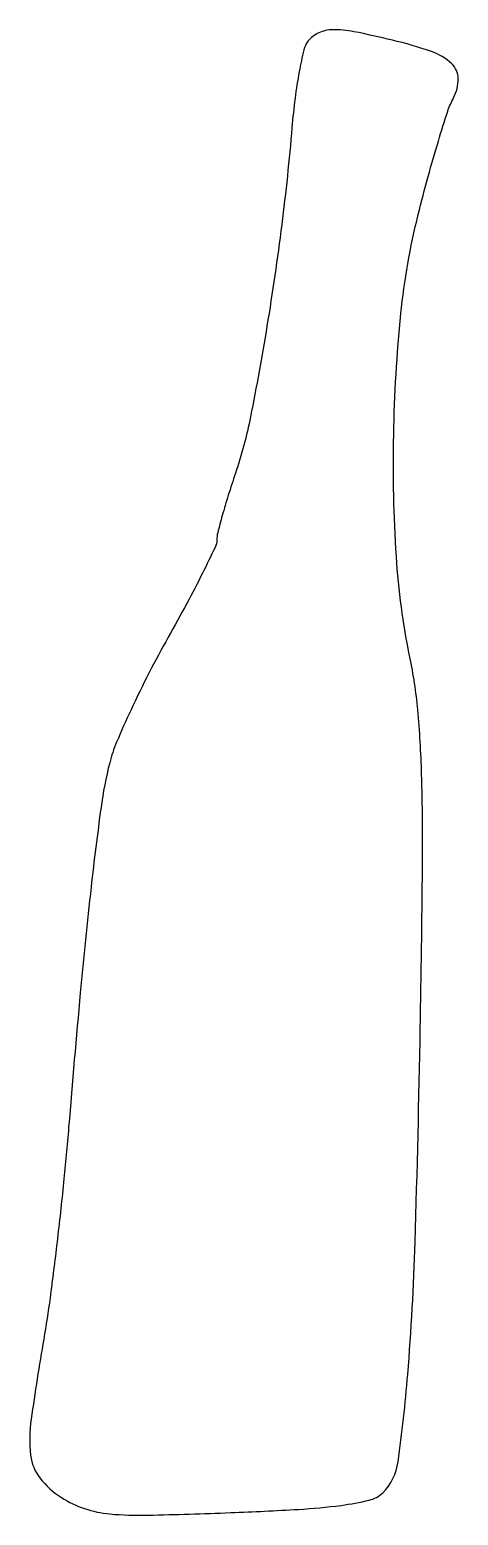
# Model space of a CAD drawing. Extents: x 0 to 43, y 0 to 151.
import ezdxf

# ---------------------------------------------------------------- set-up
doc = ezdxf.new("R2010")
doc.units = 0

msp = doc.modelspace()

# ---------------------------------------------------------------- linework, layer by layer
msp.add_lwpolyline([(28.250543, 149.75, 0.110721), (27.828706, 148.879916, 0.011773), (27.362565, 146.664062, 0.014064), (26.93874, 143.963535, 0.010862), (26.623954, 141, -0.010459), (25.584618, 131.139592, -0.009006), (24.089515, 120.824795, -0.008798), (22.420505, 111.629422, -0.032008), (20.888645, 105.897329, 0.00575), (20.165361, 103.667303, 0.007404), (19.55479, 101.601101, 0.005815), (19.090543, 99.862182, 0.062396), (19, 99.139453, -0.11149), (18.826609, 98.371511, -0.004373), (17.553694, 95.75559, -0.00757), (15.962804, 92.675448, -0.005256), (14.076405, 89.242124, 0.009577), (12.117012, 85.601767, 0.009608), (10.300696, 81.892999, 0.009472), (8.841043, 78.600079, 0.037414), (8.136914, 76.5, 0.028396), (7.256831, 71.971234, 0.00579), (6.249807, 63.864285, 0.005157), (5.157523, 53.160231, 0.002524), (3.9753, 39.5, -0.005001), (3.462729, 33.900447, -0.003891), (2.797109, 27.821875, -0.003935), (2.087903, 22.164987, -0.009516), (1.45152, 18, 0.007403), (0.174687, 9.8736, 0.063167), (0.119938, 6.193502, 0.13916), (1.061128, 3.889628, 0.08535), (3.25, 1.90647, 0.059289), (5.599314, 0.77914, 0.060045), (8.137519, 0.24075, 0.028221), (12.030233, 0.113639, 0.003589), (20.416509, 0.373392, 0.004968), (27.282041, 0.703725, 0.018138), (31.622152, 1.114151, 0.025732), (34.466511, 1.637643, 0.138867), (35.825183, 2.396611, 0.163047), (37.386247, 5.53048, 0.014542), (38.364681, 14.404477, 0.012518), (39.113509, 27.835289, 0.00323), (39.638689, 49.530538, 0.002048), (39.861774, 65.876263, 0.009367), (39.774576, 75.372466, 0.016045), (39.383335, 81.884974, 0.027907), (38.585791, 87.23838, -0.035163), (37.216752, 97.440498, -0.020464), (36.942717, 109.795677, -0.020475), (37.678357, 122.105148, -0.035847), (39.427984, 132.159083, -0.00563), (40.435117, 136.019137, -0.006742), (41.473099, 139.629287, -0.005872), (42.422987, 142.644464, -0.043643), (43.01378, 144.025747, 0.125203), (43.490305, 145.953891, 0.204981), (42.828211, 147.47232, 0.106483), (40.773775, 148.712445, 0.02361), (36.80718, 149.868999, 0.00979), (32.905937, 150.728776, 0.052861), (30.747256, 150.92732, 0.1052), (29.342433, 150.607954, 0.116942)], format="xyb", close=True)

doc.saveas('drawing.dxf')
